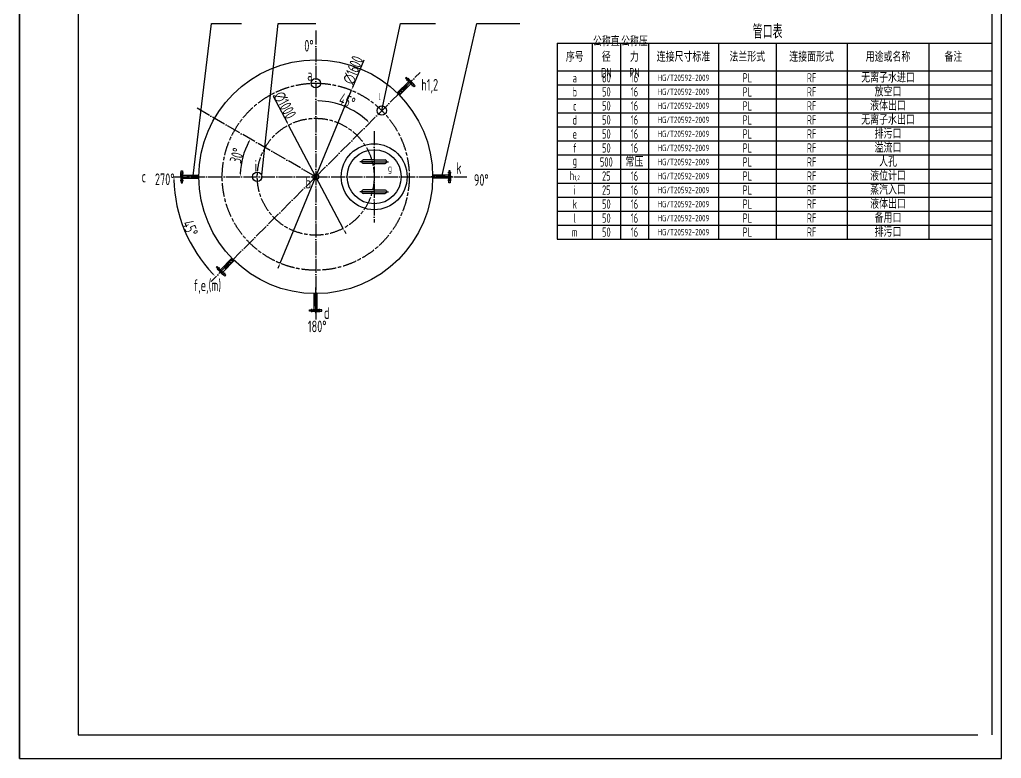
# Model space of a CAD drawing. Extents: x 3036 to 20054, y -3848 to 8048.
# Drawn here: x 3036 to 11436, y -3832 to 2487 of the extents above; entities that cross this region are included whole.
import ezdxf

# ---------------------------------------------------------------- set-up
doc = ezdxf.new("R2010")
doc.units = 0
doc.header["$PDMODE"] = 3
for name, pattern in [('ACAD_ISO04W100', [30, 24, -3, 0, -3]), ('ACAD_ISO08W100', [36, 24, -3, 6, -3]), ('CENTER', [2, 1.25, -0.25, 0.25, -0.25])]:
    doc.linetypes.add(name, pattern=pattern)
doc.layers.get('0').update_dxf_attribs({"linetype": 'CONTINUOUS'})
doc.layers.get('DEFPOINTS').update_dxf_attribs({"linetype": 'CONTINUOUS'})
for name, color, linetype in [('2细线层', 4, 'CONTINUOUS'), ('L0', 7, 'CONTINUOUS'), ('LL', 1, 'CONTINUOUS'), ('图层1', 1, 'CONTINUOUS'), ('图层2', 7, 'CENTER'), ('图层3', 5, 'CONTINUOUS')]:
    doc.layers.add(name, color=color, linetype=linetype)
doc.styles.get("Standard").update_dxf_attribs({"font": 'isocp.shx', "width": 0.707, "bigfont": 'hztxt.shx'})
doc.dimstyles.new('ISO-25', dxfattribs={"dimtxt": 100, "dimasz": 2.5, "dimexe": 1.25, "dimexo": 0.625, "dimgap": 5, "dimtad": 1, "dimtxsty": 'STANDARD', "dimcen": 2.5, "dimazin": 3, "dimtfac": 1, "dimtmove": 0, "dimatfit": 3})

# ---------------------------------------------------------------- blocks, each defined once
blk = doc.blocks.new('*D19')
at = {"color": 0, "ltscale": 5}
for p, q in [((5204.5, 1833.1), (5323.9, 1607.4)), ((5803.5, 701.5), (5335.6, 1585.3)), ((5815.2, 679.4), (5826.9, 657.3))]:
    blk.add_line(p, q, dxfattribs=at)
for points in [[(5327.6, 1609.4), (5320.3, 1605.5), (5335.6, 1585.3)], [(5818.9, 681.4), (5811.5, 677.5), (5803.5, 701.5)]]:
    blk.add_solid(points, dxfattribs=at)
at = {"layer": 'DEFPOINTS', "color": 0, "ltscale": 5}
for p in [(5335.6, 1585.3), (5803.5, 701.5)]:
    blk.add_point(p, dxfattribs=at)
at = {"color": 0, "ltscale": 5, "insert": (5304.3, 1755.6), "char_height": 50, "attachment_point": 5, "rotation": 297.89558}
blk.add_mtext('{\\H2x;∅1000}', dxfattribs=at)
blk = doc.blocks.new('*D20')
at = {"color": 0, "ltscale": 5}
for p, q in [((5981.5, 2142.1), (5884.2, 1906.1)), ((5264.5, 403.9), (5874.6, 1883)), ((5255, 380.8), (5245.5, 357.6))]:
    blk.add_line(p, q, dxfattribs=at)
for points in [[(5880.3, 1907.7), (5888, 1904.5), (5874.6, 1883)], [(5251.1, 382.3), (5258.8, 379.2), (5264.5, 403.9)]]:
    blk.add_solid(points, dxfattribs=at)
at = {"layer": 'DEFPOINTS', "color": 0, "ltscale": 5}
for p in [(5874.6, 1883), (5264.5, 403.9)]:
    blk.add_point(p, dxfattribs=at)
at = {"color": 0, "ltscale": 5, "insert": (5889.5, 2055.5), "char_height": 50, "attachment_point": 5, "rotation": 67.58544}
blk.add_mtext('{\\H2x;∅1600}', dxfattribs=at)
blk = doc.blocks.new('*D21')
at = {"color": 0, "ltscale": 5}
blk.add_arc((5569.6, 1143.4), 650.1, 47.20339, 87.79661, dxfattribs=at)
for points in [[(5594.5, 1788.9), (5594.6, 1797.2), (5569.6, 1793.6)], [(6014.2, 1623.5), (6008.4, 1617.5), (6029.3, 1603.1)]]:
    blk.add_solid(points, dxfattribs=at)
at = {"layer": 'DEFPOINTS', "color": 0, "ltscale": 5}
for p in [(5569.6, 2393.6), (6461.8, 2035.7), (5894.6, 1706.5), (5569.6, 1143.4), (5569.6, -77.5)]:
    blk.add_point(p, dxfattribs=at)
at = {"color": 0, "ltscale": 5, "insert": (5838.3, 1792.1), "char_height": 50, "attachment_point": 5, "rotation": 337.5}
blk.add_mtext('{\\H2x;45°}', dxfattribs=at)
blk = doc.blocks.new('*D22')
at = {"color": 0, "ltscale": 5}
blk.add_arc((5569.6, 1143.4), 646.1, 152.21704, 177.78296, dxfattribs=at)
for points in [[(4994.3, 1446.6), (5001.6, 1442.6), (5010, 1466.5)], [(4928.1, 1168.3), (4919.8, 1168.5), (4923.4, 1143.4)]]:
    blk.add_solid(points, dxfattribs=at)
at = {"layer": 'DEFPOINTS', "color": 0, "ltscale": 5}
for p in [(4551, 1731.5), (4962.4, 1364.4), (4350, 1143.4), (5569.6, 1143.4), (6862.5, 1143.4)]:
    blk.add_point(p, dxfattribs=at)
at = {"color": 0, "ltscale": 5, "insert": (4895.2, 1324.1), "char_height": 50, "attachment_point": 5, "rotation": 75}
blk.add_mtext('{\\H2x;30°}', dxfattribs=at)
blk = doc.blocks.new('*D96')
at = {"color": 0, "ltscale": 5}
blk.add_arc((5558.7, 1143.4), 1202.2, 181.19153, 223.80847, dxfattribs=at)
for points in [[(4352.6, 1118.4), (4360.9, 1118.5), (4356.5, 1143.4)], [(4694.1, 314.1), (4688.1, 308.3), (4708.6, 293.4)]]:
    blk.add_solid(points, dxfattribs=at)
at = {"layer": 'DEFPOINTS', "color": 0, "ltscale": 5}
for p in [(4265.7, 1143.4), (5558.7, 1143.4), (6778.3, 1143.4), (4397.4, 832.3), (4662.8, 247.6)]:
    blk.add_point(p, dxfattribs=at)
at = {"color": 0, "ltscale": 5, "insert": (4496, 703.3), "char_height": 50, "attachment_point": 5, "rotation": 292.5}
blk.add_mtext('{\\H2x;45°}', dxfattribs=at)

msp = doc.modelspace()

# ---------------------------------------------------------------- linework, layer by layer
at = {"color": 4, "ltscale": 5}
for p, q in [((4520.01, 1151.452), (4677.583, 2455.405)), ((4677.583, 2455.405), (4933.836, 2455.405)), ((5109.574, 1158.132), (5249.416, 2455.405)), ((5249.416, 2455.405), (5569.574, 2455.405)), ((6135.259, 1709.112), (6294.781, 2455.405)), ((6294.781, 2455.405), (6594.517, 2455.405)), ((6647.487, 1143.452), (6946.662, 2455.405)), ((6946.662, 2455.405), (7315.093, 2455.405))]:
    msp.add_line(p, q, dxfattribs=at)
for p, q in [((7636.077, 2284.852), (7636.077, 609.704)), ((6365.489, 1958.198), (6267.28, 1859.989)), ((6384.346, 1939.342), (6286.136, 1841.133)), ((6346.005, 1993.396), (6338.148, 1985.54)), ((6338.148, 1985.54), (6365.489, 1958.198)), ((6365.549, 1986.362), (6345.662, 1966.474)), ((6391.23, 1948.171), (6346.005, 1993.396)), ((6388.274, 1935.414), (6358.878, 1964.81)), ((6361.561, 1962.126), (6390.957, 1932.73)), ((6365.776, 1978.732), (6363.223, 1976.178)), ((6365.776, 1978.732), (6363.223, 1976.178)), ((6390.08, 1954.428), (6365.776, 1978.732)), ((6390.08, 1954.428), (6365.776, 1978.732)), ((6374.318, 1965.083), (6419.544, 1919.857)), ((6380.575, 1963.932), (6404.879, 1939.629)), ((6411.687, 1912), (6384.346, 1939.342)), ((6404.879, 1939.629), (6402.326, 1937.075)), ((6341.146, 1926.312), (6271.051, 1856.218)), ((6350.195, 1912.734), (6282.365, 1844.904)), ((6419.544, 1919.857), (6411.687, 1912)), ((4410.728, 1176.658), (4438.853, 1176.658)), ((4419.574, 1131.493), (4419.574, 1195.452)), ((4419.574, 1195.452), (4430.685, 1195.452)), ((4430.685, 1195.452), (4430.685, 1156.785)), ((6728.419, 1176.658), (6700.294, 1176.658)), ((6708.462, 1195.452), (6708.462, 1156.785)), ((6719.574, 1195.452), (6708.462, 1195.452)), ((6719.574, 1131.493), (6719.574, 1195.452)), ((4410.728, 1110.246), (4438.853, 1110.246)), ((4415.963, 1136.731), (4415.963, 1171.102)), ((4415.963, 1171.102), (4419.574, 1171.102)), ((4415.963, 1136.731), (4415.963, 1171.102)), ((4415.963, 1171.102), (4419.574, 1171.102)), ((4415.963, 1150.173), (4415.963, 1115.802)), ((4415.963, 1150.173), (4415.963, 1115.802)), ((4415.963, 1115.802), (4419.574, 1115.802)), ((4415.963, 1115.802), (4419.574, 1115.802)), ((4419.574, 1155.41), (4419.574, 1091.452)), ((4430.685, 1124.563), (4430.685, 1166.135)), ((4430.685, 1162.341), (4430.685, 1120.768)), ((4430.685, 1156.785), (4569.574, 1156.785)), ((4430.685, 1130.119), (4569.574, 1130.119)), ((4430.685, 1091.452), (4430.685, 1130.119)), ((4470.446, 1151.452), (4569.574, 1151.452)), ((4473.648, 1135.452), (4569.574, 1135.452)), ((6708.462, 1156.785), (6569.574, 1156.785)), ((6668.702, 1151.452), (6569.574, 1151.452)), ((6665.499, 1135.452), (6569.574, 1135.452)), ((6708.462, 1130.119), (6569.574, 1130.119)), ((6728.419, 1110.246), (6700.294, 1110.246)), ((6708.462, 1124.563), (6708.462, 1166.135)), ((6708.462, 1162.341), (6708.462, 1120.768)), ((6708.462, 1091.452), (6708.462, 1130.119)), ((6723.185, 1171.102), (6719.574, 1171.102)), ((6723.185, 1171.102), (6719.574, 1171.102)), ((6719.574, 1155.41), (6719.574, 1091.452)), ((6723.185, 1115.802), (6719.574, 1115.802)), ((6723.185, 1115.802), (6719.574, 1115.802)), ((6723.185, 1136.731), (6723.185, 1171.102)), ((6723.185, 1136.731), (6723.185, 1171.102)), ((6723.185, 1150.173), (6723.185, 1115.802)), ((6723.185, 1150.173), (6723.185, 1115.802)), ((4419.574, 1091.452), (4430.685, 1091.452)), ((6719.574, 1091.452), (6708.462, 1091.452)), ((4754.707, 347.431), (4852.916, 445.64)), ((4754.707, 347.431), (4852.916, 445.64)), ((4773.563, 328.575), (4871.772, 426.784)), ((4773.563, 328.575), (4871.772, 426.784)), ((4788.857, 374.039), (4856.687, 441.869)), ((4788.857, 374.039), (4856.687, 441.869)), ((4797.907, 360.461), (4868.001, 430.555)), ((4797.907, 360.461), (4868.001, 430.555)), ((4719.508, 366.915), (4727.365, 374.772)), ((4719.508, 366.915), (4727.365, 374.772)), ((4764.734, 321.69), (4719.508, 366.915)), ((4764.734, 321.69), (4719.508, 366.915)), ((4727.365, 374.772), (4754.707, 347.431)), ((4727.365, 374.772), (4754.707, 347.431)), ((4734.173, 347.144), (4736.726, 349.697)), ((4734.173, 347.144), (4736.726, 349.697)), ((4734.173, 347.144), (4736.726, 349.697)), ((4734.173, 347.144), (4736.726, 349.697)), ((4734.173, 347.144), (4773.276, 308.041)), ((4734.173, 347.144), (4773.276, 308.041)), ((4747.822, 338.602), (4793.048, 293.376)), ((4747.822, 338.602), (4793.048, 293.376)), ((4777.491, 324.646), (4748.095, 354.042)), ((4777.491, 324.646), (4748.095, 354.042)), ((4750.778, 351.359), (4780.174, 321.963)), ((4750.778, 351.359), (4780.174, 321.963)), ((4773.276, 308.041), (4775.83, 310.594)), ((4773.276, 308.041), (4775.83, 310.594)), ((4773.276, 308.041), (4775.83, 310.594)), ((4773.276, 308.041), (4775.83, 310.594)), ((4773.503, 300.411), (4793.39, 320.298)), ((4773.503, 300.411), (4793.39, 320.298)), ((4800.904, 301.233), (4773.563, 328.575)), ((4800.904, 301.233), (4773.563, 328.575)), ((4793.048, 293.376), (4800.904, 301.233)), ((4793.048, 293.376), (4800.904, 301.233)), ((5556.24, 5.149), (5556.24, 144.037)), ((5561.574, 44.909), (5561.574, 144.037)), ((5577.574, 48.112), (5577.574, 144.037)), ((5582.907, 5.149), (5582.907, 144.037)), ((5517.574, 5.149), (5556.24, 5.149)), ((5517.574, -5.963), (5517.574, 5.149)), ((5536.368, -14.808), (5536.368, 13.317)), ((5588.463, 5.149), (5546.89, 5.149)), ((5550.685, 5.149), (5592.257, 5.149)), ((5621.574, 5.149), (5582.907, 5.149)), ((5621.574, -5.963), (5621.574, 5.149)), ((5581.532, -5.963), (5517.574, -5.963)), ((5541.924, -9.574), (5541.924, -5.963)), ((5541.924, -9.574), (5541.924, -5.963)), ((5576.294, -9.574), (5541.924, -9.574)), ((5576.294, -9.574), (5541.924, -9.574)), ((5557.615, -5.963), (5621.574, -5.963)), ((5562.853, -9.574), (5597.224, -9.574)), ((5562.853, -9.574), (5597.224, -9.574)), ((5597.224, -9.574), (5597.224, -5.963)), ((5597.224, -9.574), (5597.224, -5.963))]:
    msp.add_line(p, q)
at = {"color": 1}
for p, q in [((6069.574, 1271.826), (5945.637, 1271.826)), ((6069.574, 1271.826), (6193.51, 1271.826)), ((6069.574, 1015.027), (5945.637, 1015.027)), ((6069.574, 1015.027), (6193.51, 1015.027))]:
    msp.add_line(p, q, dxfattribs=at)
for points in [[(6339.236, 1931.945), (6339.346, 1931.808), (6341.66, 1928.2), (6341.27, 1926.999), (6341, 1925.508), (6341.1, 1923.604), (6341.022, 1921.964), (6341.045, 1920.435), (6341.392, 1918.897), (6342.061, 1917.362), (6342.991, 1915.878), (6344.236, 1914.697), (6344.236, 1914.697), (6344.236, 1914.697), (6345.612, 1913.87), (6346.95, 1913.322), (6348.22, 1913.053), (6349.513, 1912.879), (6350.95, 1912.572), (6352.654, 1911.903), (6355.391, 1910.501), (6355.492, 1910.489), (6356.055, 1909.953), (6355.492, 1910.489)], [(4467.813, 1156.785), (4467.832, 1156.611), (4468.747, 1152.423), (4469.872, 1151.85), (4471.117, 1150.986), (4472.392, 1149.57), (4473.608, 1148.465), (4474.673, 1147.367), (4475.515, 1146.034), (4476.126, 1144.476), (4476.518, 1142.769), (4476.473, 1141.053), (4476.473, 1141.053), (4476.473, 1141.053), (4476.085, 1139.496), (4475.526, 1138.162), (4474.819, 1137.074), (4474.027, 1136.037), (4473.228, 1134.804), (4472.496, 1133.125), (4471.553, 1130.199), (4471.49, 1130.119), (4471.47, 1129.342), (4471.49, 1130.119)], [(6671.335, 1156.785), (6671.316, 1156.611), (6670.401, 1152.423), (6669.275, 1151.85), (6668.03, 1150.986), (6666.755, 1149.57), (6665.54, 1148.465), (6664.475, 1147.367), (6663.633, 1146.034), (6663.021, 1144.476), (6662.629, 1142.769), (6662.674, 1141.053), (6662.674, 1141.053), (6662.674, 1141.053), (6663.063, 1139.496), (6663.621, 1138.162), (6664.329, 1137.074), (6665.12, 1136.037), (6665.919, 1134.804), (6666.651, 1133.125), (6667.595, 1130.199), (6667.658, 1130.119), (6667.677, 1129.342), (6667.658, 1130.119)], [(4799.816, 354.828), (4799.706, 354.964), (4797.392, 358.573), (4797.782, 359.774), (4798.052, 361.265), (4797.952, 363.168), (4798.031, 364.809), (4798.008, 366.338), (4797.66, 367.876), (4796.991, 369.41), (4796.061, 370.894), (4794.816, 372.076), (4794.816, 372.076), (4794.816, 372.076), (4793.44, 372.903), (4792.102, 373.45), (4790.832, 373.72), (4789.54, 373.893), (4788.102, 374.2), (4786.398, 374.87), (4783.661, 376.272), (4783.56, 376.284), (4782.997, 376.819), (4783.56, 376.284)], [(4799.816, 354.828), (4799.706, 354.964), (4797.392, 358.573), (4797.782, 359.774), (4798.052, 361.265), (4797.952, 363.168), (4798.031, 364.809), (4798.008, 366.338), (4797.66, 367.876), (4796.991, 369.41), (4796.061, 370.894), (4794.816, 372.076), (4794.816, 372.076), (4794.816, 372.076), (4793.44, 372.903), (4792.102, 373.45), (4790.832, 373.72), (4789.54, 373.893), (4788.102, 374.2), (4786.398, 374.87), (4783.661, 376.272), (4783.56, 376.284), (4782.997, 376.819), (4783.56, 376.284)], [(5556.24, 42.276), (5556.415, 42.295), (5560.602, 43.21), (5561.176, 44.336), (5562.039, 45.581), (5563.456, 46.856), (5564.56, 48.071), (5565.658, 49.136), (5566.991, 49.978), (5568.549, 50.59), (5570.256, 50.982), (5571.972, 50.937), (5571.972, 50.937), (5571.972, 50.937), (5573.53, 50.548), (5574.863, 49.99), (5575.951, 49.282), (5576.988, 48.491), (5578.222, 47.691), (5579.9, 46.96), (5582.827, 46.016), (5582.907, 45.953), (5583.684, 45.934), (5582.907, 45.953)]]:
    msp.add_lwpolyline(points)
for centre, radius in [((5569.574, 1943.426), 40), ((6135.259, 1709.112), 40), ((6069.574, 1143.426), 281.764), ((6069.574, 1143.426), 281.764), ((6069.574, 1143.426), 281.764), ((6069.574, 1143.426), 281.764), ((6069.574, 1143.426), 281.764), ((6069.574, 1143.426), 281.764), ((5069.574, 1143.426), 40), ((5569.574, 1143.426), 25)]:
    msp.add_circle(centre, radius)
msp.add_circle((6069.574, 1143.426), 231.378, dxfattribs=at)
at = {"layer": '2细线层', "ltscale": 10}
for p, q in [((7636.077, 1929.704), (11356.077, 1929.704)), ((7636.077, 1809.704), (11356.077, 1809.704)), ((7636.077, 1689.704), (11356.077, 1689.704)), ((7636.077, 1569.704), (11356.077, 1569.704)), ((7636.077, 1449.704), (11356.077, 1449.704)), ((7636.075, 1329.704), (11356.077, 1329.704)), ((7636.075, 1209.704), (11356.077, 1209.704)), ((7636.075, 1089.704), (11356.077, 1089.704)), ((7636.075, 969.704), (11356.077, 969.704)), ((7636.075, 849.704), (11356.077, 849.704)), ((7636.075, 729.704), (11356.077, 729.704))]:
    msp.add_line(p, q, dxfattribs=at)
at = {"layer": 'L0'}
for p, q in [((3036.077, 8048.255), (3036.077, -3831.745)), ((3036.077, -3831.745), (3036.077, 8048.255)), ((11436.077, -3831.745), (11436.077, 8048.255)), ((7636.077, 2284.852), (11356.077, 2284.852)), ((7936.077, 2284.852), (7936.077, 729.704)), ((8176.077, 2284.852), (8176.077, 729.704)), ((8416.077, 2284.852), (8416.077, 729.704)), ((9016.077, 2284.852), (9016.077, 729.704)), ((9508.266, 2284.852), (9508.266, 729.704)), ((10116.077, 2284.852), (10116.077, 729.704)), ((10816.077, 2284.852), (10816.077, 729.704)), ((7936.077, 2164.852), (7936.077, 609.704)), ((8176.077, 2164.852), (8176.077, 609.704)), ((8416.077, 2164.852), (8416.077, 609.704)), ((9016.077, 2164.852), (9016.077, 609.704)), ((9508.266, 2164.852), (9508.266, 609.704)), ((10116.077, 2164.852), (10116.077, 609.704)), ((10816.077, 2164.852), (10816.077, 609.704)), ((7636.077, 2049.704), (11356.077, 2049.704)), ((7636.075, 609.704), (11356.077, 609.704)), ((3036.077, -3831.745), (11436.077, -3831.745))]:
    msp.add_line(p, q, dxfattribs=at)
msp.add_circle((5569.574, 1143.426), 1000, dxfattribs=at)
at = {"layer": 'LL'}
for p, q in [((3536.077, 7848.255), (3536.077, -3631.745)), ((11356.077, -3631.745), (11356.077, 7848.255)), ((3536.077, -3631.745), (11236.077, -3631.745))]:
    msp.add_line(p, q, dxfattribs=at)
at = {"layer": '图层1', "linetype": 'ACAD_ISO04W100', "ltscale": 5}
for p, q in [((5569.574, 2393.619), (5569.574, -77.476)), ((5569.574, 1143.426), (6461.841, 2035.694)), ((6395.905, 1969.758), (6267.698, 1841.551)), ((6365.549, 1986.362), (6345.662, 1966.474)), ((6412.509, 1939.402), (6392.622, 1919.514)), ((5569.574, 1143.426), (4550.984, 1731.509)), ((6069.574, 1532.352), (6069.574, 751.501)), ((4410.728, 1176.658), (4438.853, 1176.658)), ((6728.419, 1176.658), (6700.294, 1176.658)), ((4349.958, 1143.426), (6862.492, 1143.426)), ((4410.728, 1110.246), (4438.853, 1110.246)), ((5569.574, 1143.426), (4673.746, 247.598)), ((6738.143, 1143.452), (6556.831, 1143.452)), ((6728.419, 1110.246), (6700.294, 1110.246)), ((4726.559, 347.356), (4746.446, 367.243)), ((4726.559, 347.356), (4746.446, 367.243)), ((4773.503, 300.411), (4793.39, 320.298)), ((4773.503, 300.411), (4793.39, 320.298)), ((5569.574, -24.532), (5569.574, 196.946)), ((5536.368, -14.808), (5536.368, 13.317)), ((5602.779, -14.808), (5602.779, 13.317))]:
    msp.add_line(p, q, dxfattribs=at)
at = {"layer": '图层2', "linetype": 'ACAD_ISO08W100', "ltscale": 5}
for radius in [800, 500]:
    msp.add_circle((5569.574, 1143.426), radius, dxfattribs=at)
at = {"layer": '图层3'}
for p, q in [((6069.574, 1287.041), (5975.503, 1287.041)), ((6069.574, 1287.041), (6163.644, 1287.041)), ((6069.574, 1256.61), (5975.503, 1256.61)), ((6069.574, 1256.61), (6163.644, 1256.61)), ((6069.574, 1030.242), (5975.503, 1030.242)), ((6069.574, 1030.242), (6163.644, 1030.242)), ((6069.574, 999.811), (5975.503, 999.811)), ((6069.574, 999.811), (6163.644, 999.811))]:
    msp.add_line(p, q, dxfattribs=at)
at = {"layer": '图层3', "extrusion": (0, 0, -1)}
for centre, major_axis in [((5975.503, 1271.826), (0, 15.215)), ((6163.644, 1015.027), (0, -15.215))]:
    msp.add_ellipse(centre, major_axis=major_axis, ratio=0.90847617, start_param=3.12808195, end_param=6.30090226, dxfattribs=at)
at = {"layer": '图层3'}
for centre, major_axis in [((6163.644, 1271.826), (0, 15.215)), ((5975.503, 1015.027), (0, -15.215))]:
    msp.add_ellipse(centre, major_axis=major_axis, ratio=0.90847617, start_param=3.12808195, end_param=6.30090226, dxfattribs=at)

# ---------------------------------------------------------------- texts
at = {"layer": 'L0', "attachment_point": 5}
for s, insert, char_height, width in [('管口表', (9436.078, 2384.852), 120, 3599.9977), ('公称直径\\PDN', (8056.077, 2167.278), 80, 240), ('公称压力\\PPN', (8296.077, 2167.278), 80, 240), ('序号', (7786.077, 2167.278), 80, 300), ('连接尺寸标准', (8716.077, 2167.278), 80, 600), ('法兰形式', (9262.172, 2167.278), 80, 492.18948), ('连接面形式', (9812.172, 2167.278), 80, 607.81052), ('用途或名称', (10466.077, 2167.278), 80, 700), ('备注', (11026.077, 2167.278), 80, 420), ('80', (8056.077, 1989.704), 80, 240), ('16', (8296.077, 1989.704), 80, 240), ('HG/T20592-2009', (8716.077, 1989.704), 55, 600), ('PL', (9262.172, 1989.704), 80, 492.18948), ('RF', (9812.172, 1989.704), 80, 607.81052), ('无离子水进口', (10466.077, 1989.704), 80, 700), ('a', (7786.077, 1989.704), 80, 300), ('b', (7786.077, 1869.704), 80, 300), ('50', (8056.077, 1869.704), 80, 240), ('16', (8296.077, 1869.704), 80, 240), ('HG/T20592-2009', (8716.077, 1869.704), 55, 600), ('PL', (9262.172, 1869.704), 80, 492.18948), ('RF', (9812.172, 1869.704), 80, 607.81052), ('放空口', (10466.077, 1869.704), 80, 700), ('c', (7786.077, 1749.704), 80, 300), ('50', (8056.077, 1749.704), 80, 240), ('16', (8296.077, 1749.704), 80, 240), ('HG/T20592-2009', (8716.077, 1749.704), 55, 600), ('PL', (9262.172, 1749.704), 80, 492.18948), ('RF', (9812.172, 1749.704), 80, 607.81052), ('液体出口', (10466.077, 1749.704), 80, 700), ('d', (7786.077, 1629.704), 80, 300), ('50', (8056.077, 1629.704), 80, 240), ('16', (8296.077, 1629.704), 80, 240), ('HG/T20592-2009', (8716.077, 1629.704), 55, 600), ('PL', (9262.172, 1629.704), 80, 492.18948), ('RF', (9812.172, 1629.704), 80, 607.81052), ('无离子水出口', (10466.077, 1629.704), 80, 700), ('e', (7786.077, 1509.704), 80, 300), ('50', (8056.077, 1509.704), 80, 240), ('16', (8296.077, 1509.704), 80, 240), ('HG/T20592-2009', (8716.077, 1509.704), 55, 600), ('PL', (9262.172, 1509.704), 80, 492.18948), ('RF', (9812.172, 1509.704), 80, 607.81052), ('排污口', (10466.077, 1509.704), 80, 700), ('f', (7786.077, 1389.704), 80, 300), ('50', (8056.077, 1389.704), 80, 240), ('16', (8296.077, 1389.704), 80, 240), ('PL', (9262.172, 1389.704), 80, 492.18948), ('RF', (9812.172, 1389.704), 80, 607.81052), ('溢流口', (10466.077, 1389.704), 80, 700), ('HG/T20592-2009', (8716.077, 1389.704), 55, 600), ('g', (7786.077, 1269.704), 80, 300), ('500', (8056.077, 1269.704), 80, 240), ('常压', (8296.077, 1269.704), 80, 240), ('HG/T20592-2009', (8716.077, 1269.704), 55, 600), ('PL', (9262.172, 1269.704), 80, 492.18948), ('RF', (9812.172, 1269.704), 80, 607.81052), ('人孔', (10466.077, 1269.704), 80, 700), ('h{\\H0.5x;1,2}', (7786.077, 1149.704), 80, 300), ('25', (8056.077, 1149.704), 80, 240), ('16', (8296.077, 1149.704), 80, 240), ('HG/T20592-2009', (8716.077, 1149.704), 55, 600), ('PL', (9262.172, 1149.704), 80, 492.18948), ('RF', (9812.172, 1149.704), 80, 607.81052), ('液位计口', (10466.077, 1149.704), 80, 700), ('i', (7786.075, 1029.704), 80, 300), ('25', (8056.077, 1029.704), 80, 240), ('16', (8296.077, 1029.704), 80, 240), ('HG/T20592-2009', (8716.077, 1029.704), 55, 600), ('PL', (9262.172, 1029.704), 80, 492.18948), ('RF', (9812.172, 1029.704), 80, 607.81052), ('蒸汽入口', (10466.077, 1029.704), 80, 700), ('k', (7786.075, 909.704), 80, 300), ('50', (8056.077, 909.704), 80, 240), ('16', (8296.077, 909.704), 80, 240), ('HG/T20592-2009', (8716.077, 909.704), 55, 600), ('PL', (9262.172, 909.704), 80, 492.18948), ('RF', (9812.172, 909.704), 80, 607.81052), ('液体出口', (10466.077, 909.704), 80, 700), ('l', (7786.075, 789.704), 80, 300), ('50', (8056.077, 789.704), 80, 240), ('16', (8296.077, 789.704), 80, 240), ('HG/T20592-2009', (8716.077, 789.704), 55, 600), ('PL', (9262.172, 789.704), 80, 492.18948), ('RF', (9812.172, 789.704), 80, 607.81052), ('备用口', (10466.077, 789.704), 80, 700), ('m', (7786.075, 669.704), 80, 300), ('50', (8056.077, 669.704), 80, 240), ('16', (8296.077, 669.704), 80, 240), ('HG/T20592-2009', (8716.077, 669.704), 55, 600), ('PL', (9262.172, 669.704), 80, 492.18948), ('RF', (9812.172, 669.704), 80, 607.81052), ('排污口', (10466.077, 669.704), 80, 700)]:
    msp.add_mtext(s, dxfattribs=dict(at, insert=insert, char_height=char_height, width=width))
at = {"layer": '图层3'}
for s, insert, char_height, width, attachment_point in [('{\\C2;0%%D}', (5471.705, 2314.021), 100, 46.39875, 1), ('{\\C2;a}', (5496.696, 2064.733), 100, 46.39875, 1), ('{\\C2;h1,2}', (6473.277, 1980.322), 100, 46.39875, 1), ('{\\C2;l}', (6107.991, 1858.67), 60, 46.39875, 1), ('{\\C2;i}', (5047.029, 1285.92), 100, 46.39875, 1), ('{\\C2;k}', (6771.743, 1267.789), 100, 83.39939, 1), ('{\\C2;g}', (6187.539, 1247.694), 60, 46.39875, 1), ('{\\C2;c}', (4080.126, 1195.332), 100, 46.39875, 1), ('{\\C2;270%%D}', (4193.774, 1171.87), 100, 46.39875, 1), ('{\\C2;b}', (5482.345, 1143.31), 100, 46.39875, 1), ('{\\C2;90%%D}', (6922.783, 1165.845), 100, 46.39875, 1), ('{\\C2;f,e,(m)}', (4760.031, 265.629), 100, 46.39875, 3), ('{\\C2;f,e,(m)}', (4760.031, 265.629), 100, 46.39875, 3), ('{\\C2;d}', (5639.814, 27.713), 100, 46.39875, 1), ('{\\H1.6667x;\\C2;1\\H1x;80%%D}', (5502.237, -86.682), 60, 46.39875, 1)]:
    msp.add_mtext(s, dxfattribs=dict(at, insert=insert, char_height=char_height, width=width, attachment_point=attachment_point))

# ---------------------------------------------------------------- dimensions: what is measured, and where the dimension line sits
at = {"color": 4, "ltscale": 5}
for base, line1, line2, picture, middle in [((5894.638, 1706.453), ((5569.574, 2393.619), (5569.574, -77.476)), ((5569.574, 1143.426), (6461.841, 2035.694)), '*D21', (5838.266, 1792.108)), ((4962.414, 1364.414), ((4349.958, 1143.426), (6862.492, 1143.426)), ((5569.574, 1143.426), (4550.984, 1731.509)), '*D22', (4895.236, 1324.114)), ((4397.45, 832.282), ((5558.656, 1143.426), (4662.829, 247.598)), ((6778.272, 1143.426), (4265.738, 1143.426)), '*D96', (4496.038, 703.275))]:
    dim = msp.add_angular_dim_2l(base=base, line1=line1, line2=line2, text='{\\H2x;<>}', dimstyle='ISO-25', override={"dimtxt": 50, "dimasz": 25, "dimgap": 2, "dimtad": 3, "dimdec": 0}, dxfattribs=at)
    dim.commit()
    dim.dimension.update_dxf_attribs({"geometry": picture, "text_midpoint": middle})
for p1, p2, picture, middle in [((5264.529, 403.867), (5874.618, 1882.986), '*D20', (5889.518, 2055.484)), ((5803.505, 701.525), (5335.643, 1585.327), '*D19', (5304.334, 1755.614))]:
    dim = msp.add_diameter_dim_2p(p1=p1, p2=p2, text='{\\H2x;<>}', dimstyle='ISO-25', override={"dimtxt": 50, "dimasz": 25, "dimgap": 2, "dimtad": 3}, dxfattribs=at)
    dim.commit()
    dim.dimension.update_dxf_attribs({"geometry": picture, "text_midpoint": middle})

doc.saveas('drawing.dxf')
